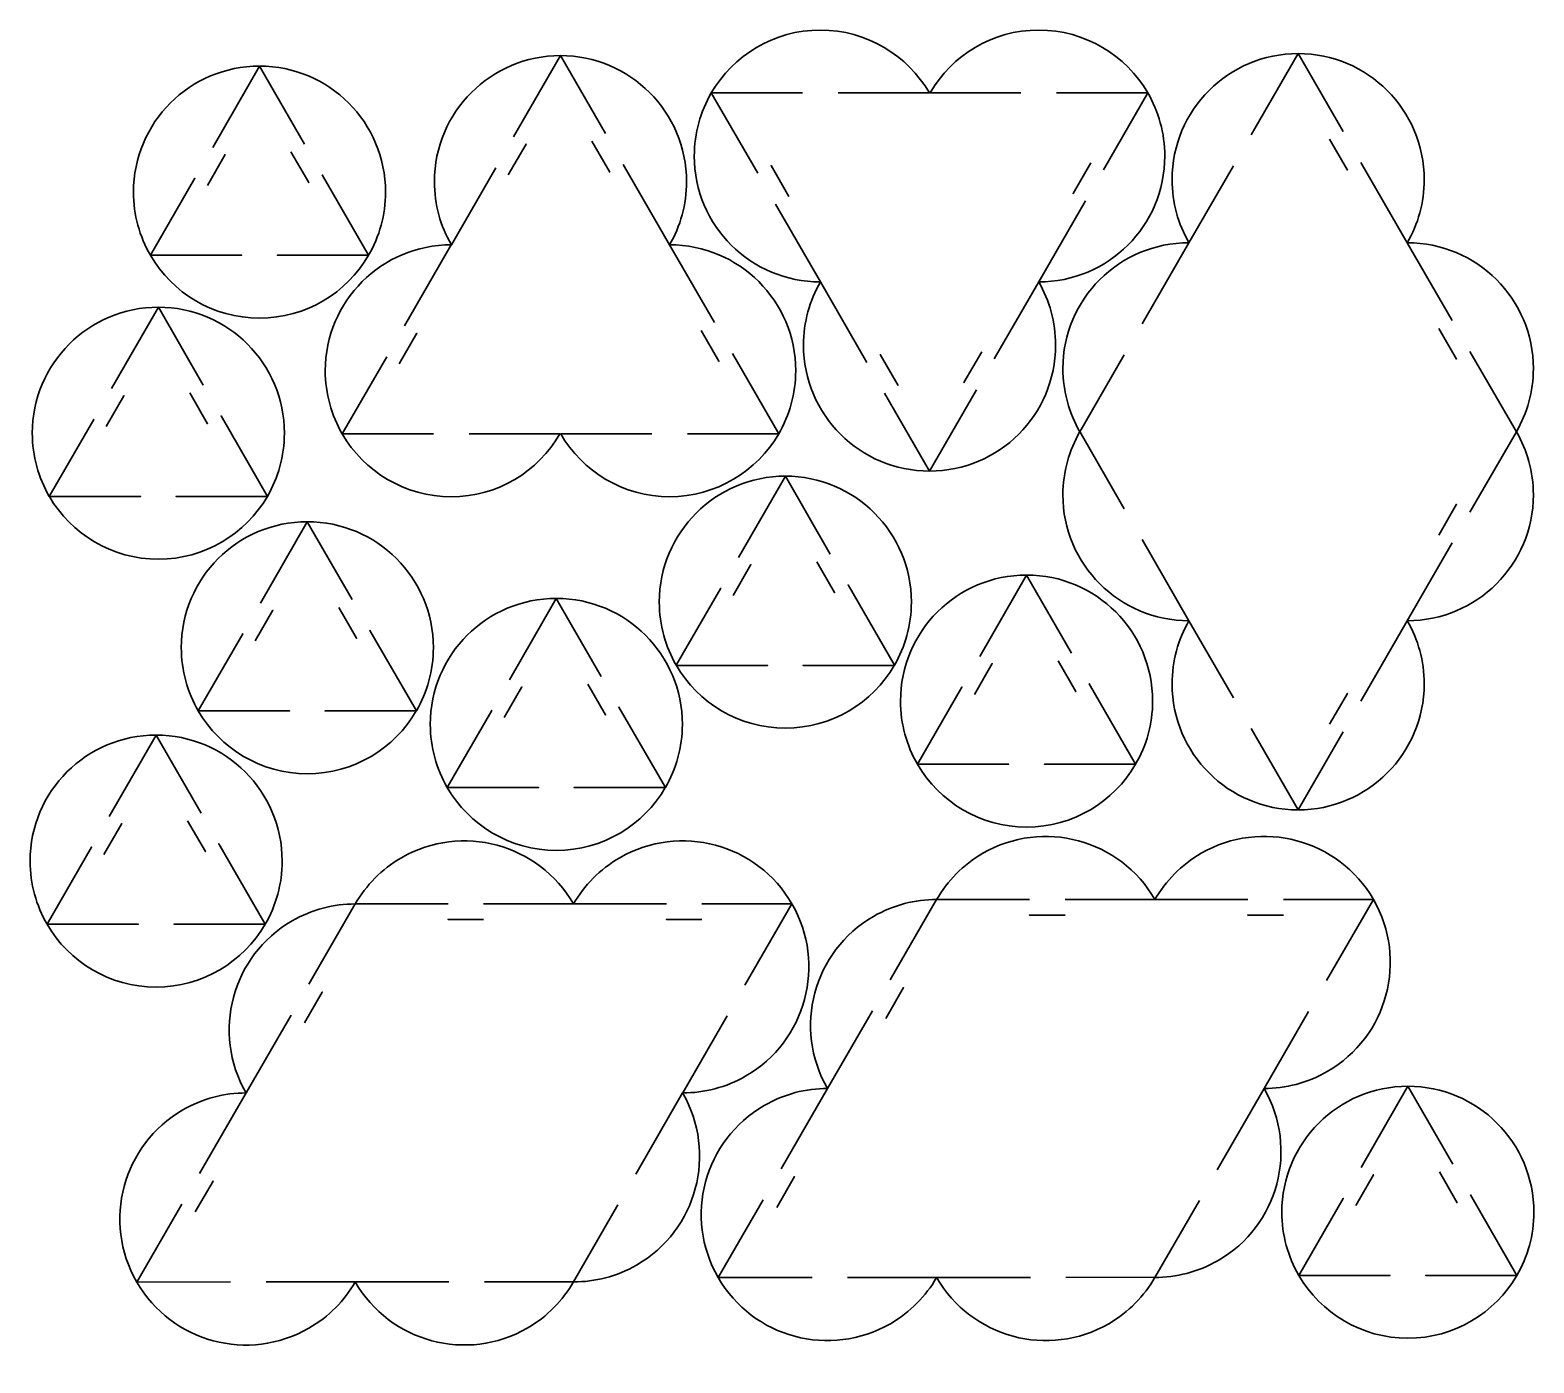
# Model space of a CAD drawing. Header units: inches. Extents: x 2 to 479, y -425 to -2.
import ezdxf

# ---------------------------------------------------------------- set-up
doc = ezdxf.new("R2010")
doc.units = ezdxf.units.IN
doc.header["$MEASUREMENT"] = 0
doc.layers.add('OneCircle', color=7, linetype='Continuous')

# ---------------------------------------------------------------- blocks, each defined once
blk = doc.blocks.new('block 2')
at = {"layer": 'OneCircle', "color": 7, "lineweight": 35, "true_color": 0xffffff}
for points, knots in [([(327.27, -21.61), (327.27, -21.61), (356.21, -21.61), (356.21, -21.61), (349.28, -9.7), (336.39, -1.69), (321.62, -1.69), (306.85, -1.69), (294.06, -9.7), (287.13, -21.61), (287.13, -21.61), (315.98, -21.61), (315.98, -21.61)], [0, 0, 0, 0, 1, 1, 1, 2, 2, 2, 3, 3, 3, 4, 4, 4, 4]), ([(336.48, -55.87), (336.48, -55.87), (321.61, -81.65), (321.61, -81.65), (343.7, -81.65), (361.62, -63.78), (361.62, -41.69), (361.62, -34.39), (359.63, -27.5), (356.21, -21.61), (356.21, -21.61), (342.12, -46.1), (342.12, -46.1)], [0, 0, 0, 0, 1, 1, 1, 2, 2, 2, 3, 3, 3, 4, 4, 4, 4]), ([(338.17, -43.82), (338.17, -43.82), (332.53, -53.59), (332.53, -53.59), (332.53, -53.59), (338.17, -43.82), (338.17, -43.82)], [0, 0, 0, 0, 1, 1, 1, 2, 2, 2, 2]), ([(267.08, -107.17), (267.08, -107.17), (252.34, -81.65), (252.34, -81.65), (248.92, -87.54), (246.97, -94.4), (246.97, -101.71), (246.97, -123.8), (264.88, -141.7), (286.97, -141.7), (286.97, -141.7), (286.97, -141.7), (286.97, -141.7), (286.97, -141.7), (272.72, -116.95), (272.72, -116.95)], [0, 0, 0, 0, 1, 1, 1, 2, 2, 2, 3, 3, 3, 4, 4, 4, 5, 5, 5, 5]), ([(307.47, -106.11), (307.47, -106.11), (321.61, -81.66), (321.61, -81.66), (325.02, -87.56), (326.97, -94.4), (326.97, -101.71), (326.97, -123.8), (309.06, -141.7), (286.97, -141.7), (286.97, -141.7), (301.83, -115.89), (301.83, -115.89)], [0, 0, 0, 0, 1, 1, 1, 2, 2, 2, 3, 3, 3, 4, 4, 4, 4])]:
    blk.add_open_spline(points, degree=3, knots=knots, dxfattribs=at)
blk = doc.blocks.new('block 3')
at = {"layer": 'OneCircle', "color": 7, "lineweight": 35, "true_color": 0xffffff}
for points, knots in [([(257.97, -21.61), (257.97, -21.61), (286.91, -21.61), (286.91, -21.61), (279.98, -9.7), (267.09, -1.69), (252.32, -1.69), (237.55, -1.69), (224.64, -9.75), (217.71, -21.65), (217.71, -21.65), (246.68, -21.61), (246.68, -21.61)], [0, 0, 0, 0, 1, 1, 1, 2, 2, 2, 3, 3, 3, 4, 4, 4, 4]), ([(238.08, -56.94), (238.08, -56.94), (252.34, -81.65), (252.34, -81.65), (230.25, -81.65), (212.32, -63.78), (212.32, -41.69), (212.32, -34.39), (214.29, -27.55), (217.71, -21.65), (217.71, -21.65), (232.43, -47.16), (232.43, -47.16)], [0, 0, 0, 0, 1, 1, 1, 2, 2, 2, 3, 3, 3, 4, 4, 4, 4]), ([(242.33, -54.48), (242.33, -54.48), (236.69, -44.7), (236.69, -44.7), (236.69, -44.7), (242.33, -54.48), (242.33, -54.48)], [0, 0, 0, 0, 1, 1, 1, 2, 2, 2, 2])]:
    blk.add_open_spline(points, degree=3, knots=knots, dxfattribs=at)
blk = doc.blocks.new('block 4')
at = {"layer": 'OneCircle', "color": 7, "lineweight": 35, "true_color": 0xffffff}
for points, knots in [([(149.35, -45.39), (149.35, -45.39), (135.22, -69.84), (135.22, -69.84), (131.8, -63.95), (129.85, -57.11), (129.85, -49.8), (129.85, -27.71), (147.76, -9.8), (169.85, -9.8), (169.85, -9.8), (154.99, -35.62), (154.99, -35.62)], [0, 0, 0, 0, 1, 1, 1, 2, 2, 2, 3, 3, 3, 4, 4, 4, 4]), ([(189.74, -44.33), (189.74, -44.33), (204.48, -69.86), (204.48, -69.86), (207.9, -63.97), (209.85, -57.11), (209.85, -49.8), (209.85, -27.71), (191.94, -9.8), (169.85, -9.8), (169.85, -9.8), (169.85, -9.8), (169.85, -9.8), (169.85, -9.8), (184.1, -34.56), (184.1, -34.56)], [0, 0, 0, 0, 1, 1, 1, 2, 2, 2, 3, 3, 3, 4, 4, 4, 5, 5, 5, 5]), ([(120.34, -95.63), (120.34, -95.63), (135.21, -69.86), (135.21, -69.86), (113.12, -69.86), (95.2, -87.73), (95.2, -109.82), (95.2, -117.12), (97.19, -124.01), (100.61, -129.9), (100.61, -129.9), (114.7, -105.41), (114.7, -105.41)], [0, 0, 0, 0, 1, 1, 1, 2, 2, 2, 3, 3, 3, 4, 4, 4, 4]), ([(118.65, -107.69), (118.65, -107.69), (124.29, -97.91), (124.29, -97.91), (124.29, -97.91), (118.65, -107.69), (118.65, -107.69)], [0, 0, 0, 0, 1, 1, 1, 2, 2, 2, 2]), ([(129.56, -129.9), (129.56, -129.9), (100.61, -129.9), (100.61, -129.9), (107.54, -141.81), (120.43, -149.82), (135.2, -149.82), (149.97, -149.82), (162.76, -141.81), (169.69, -129.9), (169.69, -129.9), (140.85, -129.9), (140.85, -129.9)], [0, 0, 0, 0, 1, 1, 1, 2, 2, 2, 3, 3, 3, 4, 4, 4, 4])]:
    blk.add_open_spline(points, degree=3, knots=knots, dxfattribs=at)
blk = doc.blocks.new('block 5')
at = {"layer": 'OneCircle', "color": 7, "lineweight": 35, "true_color": 0xffffff}
for points, knots in [([(218.74, -94.57), (218.74, -94.57), (204.48, -69.86), (204.48, -69.86), (226.57, -69.86), (244.5, -87.73), (244.5, -109.82), (244.5, -117.12), (242.53, -123.96), (239.11, -129.85), (239.11, -129.85), (224.39, -104.35), (224.39, -104.35)], [0, 0, 0, 0, 1, 1, 1, 2, 2, 2, 3, 3, 3, 4, 4, 4, 4]), ([(214.49, -97.03), (214.49, -97.03), (220.13, -106.81), (220.13, -106.81), (220.13, -106.81), (214.49, -97.03), (214.49, -97.03)], [0, 0, 0, 0, 1, 1, 1, 2, 2, 2, 2]), ([(198.85, -129.9), (198.85, -129.9), (169.91, -129.9), (169.91, -129.9), (176.84, -141.81), (189.73, -149.82), (204.5, -149.82), (219.27, -149.82), (232.19, -141.76), (239.11, -129.85), (239.11, -129.85), (210.14, -129.9), (210.14, -129.9)], [0, 0, 0, 0, 1, 1, 1, 2, 2, 2, 3, 3, 3, 4, 4, 4, 4])]:
    blk.add_open_spline(points, degree=3, knots=knots, dxfattribs=at)
blk = doc.blocks.new('block 6')
at = {"layer": 'OneCircle', "color": 7, "lineweight": 35, "true_color": 0xffffff}
for points, knots in [([(55.34, -364.63), (55.34, -364.63), (70.08, -339.11), (70.08, -339.11), (63.27, -339.09), (56.35, -340.83), (50.03, -344.48), (30.89, -355.53), (24.34, -379.99), (35.38, -399.12), (35.38, -399.12), (35.38, -399.12), (35.38, -399.12), (35.38, -399.12), (49.7, -374.41), (49.7, -374.41)], [0, 0, 0, 0, 1, 1, 1, 2, 2, 2, 3, 3, 3, 4, 4, 4, 5, 5, 5, 5]), ([(76.46, -399.08), (76.46, -399.08), (104.7, -399.1), (104.7, -399.1), (101.31, -405.01), (96.35, -410.11), (90.03, -413.77), (70.89, -424.81), (46.43, -418.26), (35.39, -399.13), (35.39, -399.13), (65.17, -399.08), (65.17, -399.08)], [0, 0, 0, 0, 1, 1, 1, 2, 2, 2, 3, 3, 3, 4, 4, 4, 4]), ([(134.47, -399.09), (134.47, -399.09), (104.72, -399.1), (104.72, -399.1), (115.76, -418.23), (140.19, -424.81), (159.33, -413.77), (165.65, -410.12), (170.62, -404.95), (174.01, -399.04), (174.01, -399.04), (145.76, -399.09), (145.76, -399.09)], [0, 0, 0, 0, 1, 1, 1, 2, 2, 2, 3, 3, 3, 4, 4, 4, 4])]:
    blk.add_open_spline(points, degree=3, knots=knots, dxfattribs=at)
blk = doc.blocks.new('block 7')
at = {"layer": 'OneCircle', "color": 7, "lineweight": 35, "true_color": 0xffffff}
for points, knots in [([(84.35, -314.4), (84.35, -314.4), (70.08, -339.11), (70.08, -339.11), (59.04, -319.97), (65.55, -295.52), (84.68, -284.47), (91, -280.82), (97.91, -279.1), (104.72, -279.12), (104.72, -279.12), (90, -304.62), (90, -304.62)], [0, 0, 0, 0, 1, 1, 1, 2, 2, 2, 3, 3, 3, 4, 4, 4, 4]), ([(88.61, -316.85), (88.61, -316.85), (94.25, -307.08), (94.25, -307.08), (94.25, -307.08), (88.61, -316.85), (88.61, -316.85)], [0, 0, 0, 0, 1, 1, 1, 2, 2, 2, 2])]:
    blk.add_open_spline(points, degree=3, knots=knots, dxfattribs=at)
blk = doc.blocks.new('block 9')
at = {"layer": 'OneCircle', "color": 7, "lineweight": 35, "true_color": 0xffffff}
for points, knots in [([(203.46, -279.12), (203.46, -279.12), (173.99, -279.12), (173.99, -279.12), (177.38, -273.21), (182.35, -268.09), (188.67, -264.44), (207.8, -253.39), (232.27, -259.95), (243.31, -279.08), (243.31, -279.08), (243.31, -279.08), (243.31, -279.08), (243.31, -279.08), (214.75, -279.12), (214.75, -279.12)], [0, 0, 0, 0, 1, 1, 1, 2, 2, 2, 3, 3, 3, 4, 4, 4, 5, 5, 5, 5]), ([(222.74, -314.63), (222.74, -314.63), (208.63, -339.09), (208.63, -339.09), (215.45, -339.11), (222.35, -337.37), (228.67, -333.72), (247.8, -322.67), (254.36, -298.21), (243.31, -279.08), (243.31, -279.08), (228.39, -304.85), (228.39, -304.85)], [0, 0, 0, 0, 1, 1, 1, 2, 2, 2, 3, 3, 3, 4, 4, 4, 4]), ([(193.74, -364.87), (193.74, -364.87), (208.62, -339.11), (208.62, -339.11), (219.67, -358.24), (213.15, -382.69), (194.02, -393.73), (187.7, -397.39), (180.74, -399.1), (173.93, -399.09), (173.93, -399.09), (188.09, -374.64), (188.09, -374.64)], [0, 0, 0, 0, 1, 1, 1, 2, 2, 2, 3, 3, 3, 4, 4, 4, 4])]:
    blk.add_open_spline(points, degree=3, knots=knots, dxfattribs=at)
blk = doc.blocks.new('block 10')
at = {"layer": 'OneCircle', "color": 7, "lineweight": 35, "true_color": 0xffffff}
for points, knots in [([(145.45, -279.12), (145.45, -279.12), (173.99, -279.12), (173.99, -279.12), (162.94, -259.99), (138.51, -253.39), (119.37, -264.44), (113.05, -268.09), (108.11, -273.21), (104.72, -279.12), (104.72, -279.12), (134.17, -279.12), (134.17, -279.12)], [0, 0, 0, 0, 1, 1, 1, 2, 2, 2, 3, 3, 3, 4, 4, 4, 4]), ([(145.45, -284.03), (145.45, -284.03), (134.17, -284.03), (134.17, -284.03), (134.17, -284.03), (145.45, -284.03), (145.45, -284.03)], [0, 0, 0, 0, 1, 1, 1, 2, 2, 2, 2])]:
    blk.add_open_spline(points, degree=3, knots=knots, dxfattribs=at)
blk = doc.blocks.new('block 8')
at = {"layer": 'OneCircle', "color": 7, "lineweight": 35, "true_color": 0xffffff}
blk.add_open_spline([(214.75, -284.03), (214.75, -284.03), (203.46, -284.03), (203.46, -284.03), (203.46, -284.03), (214.75, -284.03), (214.75, -284.03)], degree=3, knots=[0, 0, 0, 0, 1, 1, 1, 2, 2, 2, 2], dxfattribs=at)
at = {"layer": 'OneCircle'}
for name in ['block 10', 'block 9']:
    blk.add_blockref(name, (0, 0), dxfattribs=at)
blk = doc.blocks.new('block 11')
at = {"layer": 'OneCircle', "color": 7, "lineweight": 35, "true_color": 0xffffff}
for points, knots in [([(383.43, -44.74), (383.43, -44.74), (369.3, -69.19), (369.3, -69.19), (365.88, -63.3), (363.94, -56.45), (363.94, -49.15), (363.94, -27.06), (381.84, -9.15), (403.93, -9.15), (403.93, -9.15), (389.08, -34.97), (389.08, -34.97)], [0, 0, 0, 0, 1, 1, 1, 2, 2, 2, 3, 3, 3, 4, 4, 4, 4]), ([(423.83, -43.68), (423.83, -43.68), (438.56, -69.21), (438.56, -69.21), (441.98, -63.32), (443.94, -56.45), (443.94, -49.15), (443.94, -27.06), (426.03, -9.15), (403.94, -9.15), (403.94, -9.15), (403.94, -9.15), (403.94, -9.15), (403.94, -9.15), (418.18, -33.91), (418.18, -33.91)], [0, 0, 0, 0, 1, 1, 1, 2, 2, 2, 3, 3, 3, 4, 4, 4, 5, 5, 5, 5]), ([(354.43, -94.98), (354.43, -94.98), (369.29, -69.21), (369.29, -69.21), (347.2, -69.21), (329.28, -87.08), (329.28, -109.17), (329.28, -116.47), (331.28, -123.35), (334.7, -129.25), (334.7, -129.25), (348.78, -104.76), (348.78, -104.76)], [0, 0, 0, 0, 1, 1, 1, 2, 2, 2, 3, 3, 3, 4, 4, 4, 4])]:
    blk.add_open_spline(points, degree=3, knots=knots, dxfattribs=at)
blk = doc.blocks.new('block 12')
at = {"layer": 'OneCircle', "color": 7, "lineweight": 35, "true_color": 0xffffff}
for points, knots in [([(452.83, -93.92), (452.83, -93.92), (438.56, -69.21), (438.56, -69.21), (460.66, -69.21), (478.58, -87.08), (478.58, -109.17), (478.58, -116.47), (476.62, -123.31), (473.2, -129.2), (473.2, -129.2), (458.47, -103.7), (458.47, -103.7)], [0, 0, 0, 0, 1, 1, 1, 2, 2, 2, 3, 3, 3, 4, 4, 4, 4]), ([(448.57, -96.38), (448.57, -96.38), (454.22, -106.16), (454.22, -106.16), (454.22, -106.16), (448.57, -96.38), (448.57, -96.38)], [0, 0, 0, 0, 1, 1, 1, 2, 2, 2, 2])]:
    blk.add_open_spline(points, degree=3, knots=knots, dxfattribs=at)
blk = doc.blocks.new('block 14')
at = {"layer": 'OneCircle', "color": 7, "lineweight": 35, "true_color": 0xffffff}
for points, knots in [([(354.43, -163.42), (354.43, -163.42), (369.29, -189.19), (369.29, -189.19), (347.2, -189.19), (329.28, -171.32), (329.28, -149.23), (329.28, -141.93), (331.28, -135.05), (334.7, -129.15), (334.7, -129.15), (348.78, -153.64), (348.78, -153.64)], [0, 0, 0, 0, 1, 1, 1, 2, 2, 2, 3, 3, 3, 4, 4, 4, 4]), ([(383.43, -213.66), (383.43, -213.66), (369.3, -189.21), (369.3, -189.21), (365.88, -195.1), (363.94, -201.95), (363.94, -209.25), (363.94, -231.34), (381.84, -249.25), (403.93, -249.25), (403.93, -249.25), (389.08, -223.43), (389.08, -223.43)], [0, 0, 0, 0, 1, 1, 1, 2, 2, 2, 3, 3, 3, 4, 4, 4, 4]), ([(423.83, -214.72), (423.83, -214.72), (438.56, -189.19), (438.56, -189.19), (441.98, -195.08), (443.94, -201.95), (443.94, -209.25), (443.94, -231.34), (426.03, -249.25), (403.94, -249.25), (403.94, -249.25), (403.94, -249.25), (403.94, -249.25), (403.94, -249.25), (418.18, -224.49), (418.18, -224.49)], [0, 0, 0, 0, 1, 1, 1, 2, 2, 2, 3, 3, 3, 4, 4, 4, 5, 5, 5, 5])]:
    blk.add_open_spline(points, degree=3, knots=knots, dxfattribs=at)
blk = doc.blocks.new('block 15')
at = {"layer": 'OneCircle', "color": 7, "lineweight": 35, "true_color": 0xffffff}
for points, knots in [([(452.83, -164.48), (452.83, -164.48), (438.56, -189.19), (438.56, -189.19), (460.66, -189.19), (478.58, -171.32), (478.58, -149.23), (478.58, -141.93), (476.62, -135.09), (473.2, -129.2), (473.2, -129.2), (458.47, -154.7), (458.47, -154.7)], [0, 0, 0, 0, 1, 1, 1, 2, 2, 2, 3, 3, 3, 4, 4, 4, 4]), ([(448.57, -162.02), (448.57, -162.02), (454.22, -152.24), (454.22, -152.24), (454.22, -152.24), (448.57, -162.02), (448.57, -162.02)], [0, 0, 0, 0, 1, 1, 1, 2, 2, 2, 2])]:
    blk.add_open_spline(points, degree=3, knots=knots, dxfattribs=at)
blk = doc.blocks.new('block 13')
at = {"layer": 'OneCircle', "color": 7, "lineweight": 35, "true_color": 0xffffff}
blk.add_open_spline([(413.93, -222.04), (413.93, -222.04), (419.57, -212.26), (419.57, -212.26), (419.57, -212.26), (413.93, -222.04), (413.93, -222.04)], degree=3, knots=[0, 0, 0, 0, 1, 1, 1, 2, 2, 2, 2], dxfattribs=at)
at = {"layer": 'OneCircle'}
for name in ['block 14', 'block 15']:
    blk.add_blockref(name, (0, 0), dxfattribs=at)
blk = doc.blocks.new('block 16')
at = {"layer": 'OneCircle', "color": 7, "lineweight": 35, "true_color": 0xffffff}
for points, knots in [([(239.85, -363.22), (239.85, -363.22), (254.59, -337.69), (254.59, -337.69), (247.77, -337.68), (240.85, -339.42), (234.53, -343.07), (215.4, -354.12), (208.84, -378.58), (219.89, -397.71), (219.89, -397.71), (219.89, -397.71), (219.89, -397.71), (219.89, -397.71), (234.2, -373), (234.2, -373)], [0, 0, 0, 0, 1, 1, 1, 2, 2, 2, 3, 3, 3, 4, 4, 4, 5, 5, 5, 5]), ([(260.96, -397.67), (260.96, -397.67), (289.2, -397.69), (289.2, -397.69), (285.81, -403.59), (280.85, -408.7), (274.53, -412.35), (255.4, -423.4), (230.93, -416.85), (219.89, -397.72), (219.89, -397.72), (249.67, -397.67), (249.67, -397.67)], [0, 0, 0, 0, 1, 1, 1, 2, 2, 2, 3, 3, 3, 4, 4, 4, 4]), ([(318.97, -397.67), (318.97, -397.67), (289.22, -397.69), (289.22, -397.69), (300.26, -416.82), (324.7, -423.4), (343.83, -412.36), (350.15, -408.7), (355.12, -403.54), (358.51, -397.63), (358.51, -397.63), (330.26, -397.67), (330.26, -397.67)], [0, 0, 0, 0, 1, 1, 1, 2, 2, 2, 3, 3, 3, 4, 4, 4, 4])]:
    blk.add_open_spline(points, degree=3, knots=knots, dxfattribs=at)
blk = doc.blocks.new('block 17')
at = {"layer": 'OneCircle', "color": 7, "lineweight": 35, "true_color": 0xffffff}
for points, knots in [([(268.85, -312.99), (268.85, -312.99), (254.59, -337.69), (254.59, -337.69), (243.54, -318.56), (250.05, -294.11), (269.18, -283.06), (275.5, -279.41), (282.41, -277.69), (289.22, -277.71), (289.22, -277.71), (274.5, -303.21), (274.5, -303.21)], [0, 0, 0, 0, 1, 1, 1, 2, 2, 2, 3, 3, 3, 4, 4, 4, 4]), ([(273.11, -315.44), (273.11, -315.44), (278.75, -305.67), (278.75, -305.67), (278.75, -305.67), (273.11, -315.44), (273.11, -315.44)], [0, 0, 0, 0, 1, 1, 1, 2, 2, 2, 2])]:
    blk.add_open_spline(points, degree=3, knots=knots, dxfattribs=at)
blk = doc.blocks.new('block 19')
at = {"layer": 'OneCircle', "color": 7, "lineweight": 35, "true_color": 0xffffff}
for points, knots in [([(387.97, -277.71), (387.97, -277.71), (358.49, -277.71), (358.49, -277.71), (361.88, -271.8), (366.85, -266.68), (373.18, -263.02), (392.31, -251.98), (416.77, -258.53), (427.82, -277.67), (427.82, -277.67), (427.82, -277.67), (427.82, -277.67), (427.82, -277.67), (399.26, -277.71), (399.26, -277.71)], [0, 0, 0, 0, 1, 1, 1, 2, 2, 2, 3, 3, 3, 4, 4, 4, 5, 5, 5, 5]), ([(407.24, -313.22), (407.24, -313.22), (393.14, -337.68), (393.14, -337.68), (399.95, -337.7), (406.85, -335.96), (413.18, -332.31), (432.31, -321.26), (438.86, -296.8), (427.82, -277.67), (427.82, -277.67), (412.89, -303.44), (412.89, -303.44)], [0, 0, 0, 0, 1, 1, 1, 2, 2, 2, 3, 3, 3, 4, 4, 4, 4]), ([(378.24, -363.46), (378.24, -363.46), (393.13, -337.69), (393.13, -337.69), (404.17, -356.83), (397.66, -381.28), (378.53, -392.32), (372.2, -395.97), (365.24, -397.69), (358.43, -397.68), (358.43, -397.68), (372.59, -373.23), (372.59, -373.23)], [0, 0, 0, 0, 1, 1, 1, 2, 2, 2, 3, 3, 3, 4, 4, 4, 4])]:
    blk.add_open_spline(points, degree=3, knots=knots, dxfattribs=at)
blk = doc.blocks.new('block 20')
at = {"layer": 'OneCircle', "color": 7, "lineweight": 35, "true_color": 0xffffff}
for points, knots in [([(329.96, -277.71), (329.96, -277.71), (358.49, -277.71), (358.49, -277.71), (347.44, -258.57), (323.01, -251.98), (303.88, -263.03), (297.55, -266.68), (292.61, -271.8), (289.22, -277.71), (289.22, -277.71), (318.67, -277.71), (318.67, -277.71)], [0, 0, 0, 0, 1, 1, 1, 2, 2, 2, 3, 3, 3, 4, 4, 4, 4]), ([(329.96, -282.62), (329.96, -282.62), (318.67, -282.62), (318.67, -282.62), (318.67, -282.62), (329.96, -282.62), (329.96, -282.62)], [0, 0, 0, 0, 1, 1, 1, 2, 2, 2, 2])]:
    blk.add_open_spline(points, degree=3, knots=knots, dxfattribs=at)
blk = doc.blocks.new('block 18')
at = {"layer": 'OneCircle', "color": 7, "lineweight": 35, "true_color": 0xffffff}
blk.add_open_spline([(399.26, -282.62), (399.26, -282.62), (387.97, -282.62), (387.97, -282.62), (387.97, -282.62), (399.26, -282.62), (399.26, -282.62)], degree=3, knots=[0, 0, 0, 0, 1, 1, 1, 2, 2, 2, 2], dxfattribs=at)
at = {"layer": 'OneCircle'}
for name in ['block 20', 'block 19']:
    blk.add_blockref(name, (0, 0), dxfattribs=at)

msp = doc.modelspace()

# ---------------------------------------------------------------- linework, layer by layer
at = {"layer": 'OneCircle', "color": 7, "lineweight": 35, "true_color": 0xffffff}
for points, knots in [([(59.48, -38.94), (59.48, -38.94), (74.34, -13.12), (74.34, -13.12), (52.25, -13.12), (34.34, -31.03), (34.34, -53.12), (34.34, -60.42), (36.31, -67.26), (39.73, -73.16), (39.73, -73.16), (53.84, -48.71), (53.84, -48.71), (53.84, -48.71), (39.73, -73.16), (39.73, -73.16), (39.74, -73.17), (39.74, -73.19), (39.75, -73.2), (39.75, -73.2), (68.7, -73.2), (68.7, -73.2), (68.7, -73.2), (39.75, -73.2), (39.75, -73.2), (46.68, -85.11), (59.57, -93.12), (74.34, -93.12), (89.11, -93.12), (102, -85.11), (108.93, -73.2), (108.93, -73.2), (79.99, -73.2), (79.99, -73.2), (79.99, -73.2), (108.93, -73.2), (108.93, -73.2), (108.94, -73.19), (108.95, -73.17), (108.96, -73.16), (108.96, -73.16), (94.23, -47.65), (94.23, -47.65), (94.23, -47.65), (108.96, -73.16), (108.96, -73.16), (112.38, -67.26), (114.34, -60.42), (114.34, -53.12), (114.34, -31.03), (96.43, -13.12), (74.34, -13.12), (74.34, -13.12), (88.59, -37.88), (88.59, -37.88)], [0, 0, 0, 0, 1, 1, 1, 2, 2, 2, 3, 3, 3, 4, 4, 4, 5, 5, 5, 6, 6, 6, 7, 7, 7, 8, 8, 8, 9, 9, 9, 10, 10, 10, 11, 11, 11, 12, 12, 12, 13, 13, 13, 14, 14, 14, 15, 15, 15, 16, 16, 16, 17, 17, 17, 18, 18, 18, 18]), ([(153.3, -47.68), (153.3, -47.68), (158.94, -37.9), (158.94, -37.9), (158.94, -37.9), (153.3, -47.68), (153.3, -47.68)], [0, 0, 0, 0, 1, 1, 1, 2, 2, 2, 2]), ([(179.84, -37.01), (179.84, -37.01), (185.49, -46.79), (185.49, -46.79), (185.49, -46.79), (179.84, -37.01), (179.84, -37.01)], [0, 0, 0, 0, 1, 1, 1, 2, 2, 2, 2]), ([(413.93, -36.36), (413.93, -36.36), (419.57, -46.14), (419.57, -46.14), (419.57, -46.14), (413.93, -36.36), (413.93, -36.36)], [0, 0, 0, 0, 1, 1, 1, 2, 2, 2, 2]), ([(57.79, -50.99), (57.79, -50.99), (63.43, -41.22), (63.43, -41.22), (63.43, -41.22), (57.79, -50.99), (57.79, -50.99)], [0, 0, 0, 0, 1, 1, 1, 2, 2, 2, 2]), ([(84.33, -40.33), (84.33, -40.33), (89.98, -50.11), (89.98, -50.11), (89.98, -50.11), (84.33, -40.33), (84.33, -40.33)], [0, 0, 0, 0, 1, 1, 1, 2, 2, 2, 2]), ([(27.38, -115.49), (27.38, -115.49), (42.24, -89.67), (42.24, -89.67), (20.15, -89.67), (2.24, -107.58), (2.24, -129.67), (2.24, -136.98), (4.21, -143.82), (7.62, -149.71), (7.62, -149.71), (21.74, -125.27), (21.74, -125.27), (21.74, -125.27), (7.62, -149.71), (7.62, -149.71), (7.63, -149.72), (7.64, -149.74), (7.65, -149.75), (7.65, -149.75), (36.59, -149.75), (36.59, -149.75), (36.59, -149.75), (7.65, -149.75), (7.65, -149.75), (14.58, -161.66), (27.47, -169.67), (42.24, -169.67), (57.01, -169.67), (69.9, -161.66), (76.83, -149.75), (76.83, -149.75), (47.88, -149.75), (47.88, -149.75), (47.88, -149.75), (76.83, -149.75), (76.83, -149.75), (76.84, -149.74), (76.85, -149.72), (76.85, -149.71), (76.85, -149.71), (62.13, -124.2), (62.13, -124.2), (62.13, -124.2), (76.85, -149.71), (76.85, -149.71), (80.27, -143.82), (82.24, -136.98), (82.24, -129.67), (82.24, -107.58), (64.33, -89.67), (42.24, -89.67), (42.24, -89.67), (56.48, -114.43), (56.48, -114.43)], [0, 0, 0, 0, 1, 1, 1, 2, 2, 2, 3, 3, 3, 4, 4, 4, 5, 5, 5, 6, 6, 6, 7, 7, 7, 8, 8, 8, 9, 9, 9, 10, 10, 10, 11, 11, 11, 12, 12, 12, 13, 13, 13, 14, 14, 14, 15, 15, 15, 16, 16, 16, 17, 17, 17, 18, 18, 18, 18]), ([(276.98, -114.49), (276.98, -114.49), (271.33, -104.72), (271.33, -104.72), (271.33, -104.72), (276.98, -114.49), (276.98, -114.49)], [0, 0, 0, 0, 1, 1, 1, 2, 2, 2, 2]), ([(303.52, -103.83), (303.52, -103.83), (297.88, -113.61), (297.88, -113.61), (297.88, -113.61), (303.52, -103.83), (303.52, -103.83)], [0, 0, 0, 0, 1, 1, 1, 2, 2, 2, 2]), ([(25.69, -127.55), (25.69, -127.55), (31.33, -117.77), (31.33, -117.77), (31.33, -117.77), (25.69, -127.55), (25.69, -127.55)], [0, 0, 0, 0, 1, 1, 1, 2, 2, 2, 2]), ([(52.23, -116.89), (52.23, -116.89), (57.87, -126.66), (57.87, -126.66), (57.87, -126.66), (52.23, -116.89), (52.23, -116.89)], [0, 0, 0, 0, 1, 1, 1, 2, 2, 2, 2]), ([(226.35, -169.11), (226.35, -169.11), (241.21, -143.3), (241.21, -143.3), (219.11, -143.3), (201.21, -161.2), (201.21, -183.3), (201.21, -190.6), (203.17, -197.44), (206.59, -203.33), (206.59, -203.33), (220.7, -178.89), (220.7, -178.89), (220.7, -178.89), (206.59, -203.33), (206.59, -203.33), (206.6, -203.35), (206.61, -203.36), (206.62, -203.38), (206.62, -203.38), (235.56, -203.38), (235.56, -203.38), (235.56, -203.38), (206.62, -203.38), (206.62, -203.38), (213.54, -215.28), (226.44, -223.3), (241.21, -223.3), (255.98, -223.3), (268.87, -215.28), (275.79, -203.38), (275.79, -203.38), (246.85, -203.38), (246.85, -203.38), (246.85, -203.38), (275.79, -203.38), (275.79, -203.38), (275.8, -203.36), (275.81, -203.35), (275.82, -203.33), (275.82, -203.33), (261.1, -177.83), (261.1, -177.83), (261.1, -177.83), (275.82, -203.33), (275.82, -203.33), (279.24, -197.44), (281.21, -190.6), (281.21, -183.3), (281.21, -161.2), (263.3, -143.3), (241.21, -143.3), (241.21, -143.3), (255.45, -168.05), (255.45, -168.05)], [0, 0, 0, 0, 1, 1, 1, 2, 2, 2, 3, 3, 3, 4, 4, 4, 5, 5, 5, 6, 6, 6, 7, 7, 7, 8, 8, 8, 9, 9, 9, 10, 10, 10, 11, 11, 11, 12, 12, 12, 13, 13, 13, 14, 14, 14, 15, 15, 15, 16, 16, 16, 17, 17, 17, 18, 18, 18, 18]), ([(74.65, -183.58), (74.65, -183.58), (89.51, -157.76), (89.51, -157.76), (67.42, -157.76), (49.51, -175.67), (49.51, -197.76), (49.51, -205.06), (51.48, -211.9), (54.9, -217.8), (54.9, -217.8), (69.01, -193.35), (69.01, -193.35), (69.01, -193.35), (54.9, -217.8), (54.9, -217.8), (54.9, -217.81), (54.91, -217.83), (54.92, -217.84), (54.92, -217.84), (83.87, -217.84), (83.87, -217.84), (83.87, -217.84), (54.92, -217.84), (54.92, -217.84), (61.85, -229.75), (74.74, -237.76), (89.51, -237.76), (104.28, -237.76), (117.17, -229.75), (124.1, -217.84), (124.1, -217.84), (95.16, -217.84), (95.16, -217.84), (95.16, -217.84), (124.1, -217.84), (124.1, -217.84), (124.11, -217.83), (124.12, -217.81), (124.13, -217.8), (124.13, -217.8), (109.4, -192.29), (109.4, -192.29), (109.4, -192.29), (124.13, -217.8), (124.13, -217.8), (127.54, -211.9), (129.51, -205.06), (129.51, -197.76), (129.51, -175.67), (111.6, -157.76), (89.51, -157.76), (89.51, -157.76), (103.76, -182.51), (103.76, -182.51)], [0, 0, 0, 0, 1, 1, 1, 2, 2, 2, 3, 3, 3, 4, 4, 4, 5, 5, 5, 6, 6, 6, 7, 7, 7, 8, 8, 8, 9, 9, 9, 10, 10, 10, 11, 11, 11, 12, 12, 12, 13, 13, 13, 14, 14, 14, 15, 15, 15, 16, 16, 16, 17, 17, 17, 18, 18, 18, 18]), ([(224.65, -181.17), (224.65, -181.17), (230.3, -171.39), (230.3, -171.39), (230.3, -171.39), (224.65, -181.17), (224.65, -181.17)], [0, 0, 0, 0, 1, 1, 1, 2, 2, 2, 2]), ([(251.2, -170.51), (251.2, -170.51), (256.84, -180.28), (256.84, -180.28), (256.84, -180.28), (251.2, -170.51), (251.2, -170.51)], [0, 0, 0, 0, 1, 1, 1, 2, 2, 2, 2]), ([(302.9, -200.51), (302.9, -200.51), (317.76, -174.69), (317.76, -174.69), (295.67, -174.69), (277.76, -192.6), (277.76, -214.69), (277.76, -222), (279.72, -228.84), (283.14, -234.73), (283.14, -234.73), (297.26, -210.28), (297.26, -210.28), (297.26, -210.28), (283.14, -234.73), (283.14, -234.73), (283.15, -234.74), (283.16, -234.76), (283.17, -234.77), (283.17, -234.77), (312.11, -234.77), (312.11, -234.77), (312.11, -234.77), (283.17, -234.77), (283.17, -234.77), (290.1, -246.68), (302.99, -254.69), (317.76, -254.69), (332.53, -254.69), (345.42, -246.68), (352.35, -234.77), (352.35, -234.77), (323.4, -234.77), (323.4, -234.77), (323.4, -234.77), (352.35, -234.77), (352.35, -234.77), (352.36, -234.76), (352.36, -234.74), (352.37, -234.73), (352.37, -234.73), (337.65, -209.22), (337.65, -209.22), (337.65, -209.22), (352.37, -234.73), (352.37, -234.73), (355.79, -228.84), (357.76, -222), (357.76, -214.69), (357.76, -192.6), (339.85, -174.69), (317.76, -174.69), (317.76, -174.69), (332, -199.45), (332, -199.45)], [0, 0, 0, 0, 1, 1, 1, 2, 2, 2, 3, 3, 3, 4, 4, 4, 5, 5, 5, 6, 6, 6, 7, 7, 7, 8, 8, 8, 9, 9, 9, 10, 10, 10, 11, 11, 11, 12, 12, 12, 13, 13, 13, 14, 14, 14, 15, 15, 15, 16, 16, 16, 17, 17, 17, 18, 18, 18, 18]), ([(72.96, -195.63), (72.96, -195.63), (78.6, -185.86), (78.6, -185.86), (78.6, -185.86), (72.96, -195.63), (72.96, -195.63)], [0, 0, 0, 0, 1, 1, 1, 2, 2, 2, 2]), ([(99.5, -184.97), (99.5, -184.97), (105.15, -194.75), (105.15, -194.75), (105.15, -194.75), (99.5, -184.97), (99.5, -184.97)], [0, 0, 0, 0, 1, 1, 1, 2, 2, 2, 2]), ([(153.68, -207.92), (153.68, -207.92), (168.53, -182.1), (168.53, -182.1), (146.44, -182.1), (128.53, -200.01), (128.53, -222.1), (128.53, -229.4), (130.5, -236.24), (133.92, -242.14), (133.92, -242.14), (148.03, -217.69), (148.03, -217.69), (148.03, -217.69), (133.92, -242.14), (133.92, -242.14), (133.93, -242.15), (133.94, -242.17), (133.94, -242.18), (133.94, -242.18), (162.89, -242.18), (162.89, -242.18), (162.89, -242.18), (133.94, -242.18), (133.94, -242.18), (140.87, -254.09), (153.76, -262.1), (168.53, -262.1), (183.3, -262.1), (196.19, -254.09), (203.12, -242.18), (203.12, -242.18), (174.18, -242.18), (174.18, -242.18), (174.18, -242.18), (203.12, -242.18), (203.12, -242.18), (203.13, -242.17), (203.14, -242.15), (203.15, -242.14), (203.15, -242.14), (188.42, -216.63), (188.42, -216.63), (188.42, -216.63), (203.15, -242.14), (203.15, -242.14), (206.57, -236.24), (208.53, -229.4), (208.53, -222.1), (208.53, -200.01), (190.62, -182.1), (168.53, -182.1), (168.53, -182.1), (182.78, -206.86), (182.78, -206.86)], [0, 0, 0, 0, 1, 1, 1, 2, 2, 2, 3, 3, 3, 4, 4, 4, 5, 5, 5, 6, 6, 6, 7, 7, 7, 8, 8, 8, 9, 9, 9, 10, 10, 10, 11, 11, 11, 12, 12, 12, 13, 13, 13, 14, 14, 14, 15, 15, 15, 16, 16, 16, 17, 17, 17, 18, 18, 18, 18]), ([(301.21, -212.57), (301.21, -212.57), (306.85, -202.79), (306.85, -202.79), (306.85, -202.79), (301.21, -212.57), (301.21, -212.57)], [0, 0, 0, 0, 1, 1, 1, 2, 2, 2, 2]), ([(327.75, -201.9), (327.75, -201.9), (333.39, -211.68), (333.39, -211.68), (333.39, -211.68), (327.75, -201.9), (327.75, -201.9)], [0, 0, 0, 0, 1, 1, 1, 2, 2, 2, 2]), ([(178.52, -209.31), (178.52, -209.31), (184.17, -219.09), (184.17, -219.09), (184.17, -219.09), (178.52, -209.31), (178.52, -209.31)], [0, 0, 0, 0, 1, 1, 1, 2, 2, 2, 2]), ([(151.98, -219.97), (151.98, -219.97), (157.63, -210.2), (157.63, -210.2), (157.63, -210.2), (151.98, -219.97), (151.98, -219.97)], [0, 0, 0, 0, 1, 1, 1, 2, 2, 2, 2]), ([(26.68, -251.31), (26.68, -251.31), (41.53, -225.49), (41.53, -225.49), (19.44, -225.49), (1.53, -243.4), (1.53, -265.49), (1.53, -272.8), (3.5, -279.64), (6.92, -285.53), (6.92, -285.53), (21.03, -261.08), (21.03, -261.08), (21.03, -261.08), (6.92, -285.53), (6.92, -285.53), (6.93, -285.54), (6.94, -285.56), (6.94, -285.57), (6.94, -285.57), (35.89, -285.57), (35.89, -285.57), (35.89, -285.57), (6.94, -285.57), (6.94, -285.57), (13.87, -297.48), (26.76, -305.49), (41.53, -305.49), (56.3, -305.49), (69.19, -297.48), (76.12, -285.57), (76.12, -285.57), (47.18, -285.57), (47.18, -285.57), (47.18, -285.57), (76.12, -285.57), (76.12, -285.57), (76.13, -285.56), (76.14, -285.54), (76.15, -285.53), (76.15, -285.53), (61.42, -260.02), (61.42, -260.02), (61.42, -260.02), (76.15, -285.53), (76.15, -285.53), (79.57, -279.64), (81.53, -272.8), (81.53, -265.49), (81.53, -243.4), (63.62, -225.49), (41.53, -225.49), (41.53, -225.49), (55.78, -250.25), (55.78, -250.25)], [0, 0, 0, 0, 1, 1, 1, 2, 2, 2, 3, 3, 3, 4, 4, 4, 5, 5, 5, 6, 6, 6, 7, 7, 7, 8, 8, 8, 9, 9, 9, 10, 10, 10, 11, 11, 11, 12, 12, 12, 13, 13, 13, 14, 14, 14, 15, 15, 15, 16, 16, 16, 17, 17, 17, 18, 18, 18, 18]), ([(51.52, -252.7), (51.52, -252.7), (57.17, -262.48), (57.17, -262.48), (57.17, -262.48), (51.52, -252.7), (51.52, -252.7)], [0, 0, 0, 0, 1, 1, 1, 2, 2, 2, 2]), ([(24.98, -263.37), (24.98, -263.37), (30.63, -253.59), (30.63, -253.59), (30.63, -253.59), (24.98, -263.37), (24.98, -263.37)], [0, 0, 0, 0, 1, 1, 1, 2, 2, 2, 2]), ([(423.9, -362.79), (423.9, -362.79), (438.76, -336.97), (438.76, -336.97), (416.67, -336.97), (398.76, -354.88), (398.76, -376.97), (398.76, -384.27), (400.73, -391.11), (404.15, -397.01), (404.15, -397.01), (418.26, -372.56), (418.26, -372.56), (418.26, -372.56), (404.15, -397.01), (404.15, -397.01), (404.15, -397.02), (404.16, -397.04), (404.17, -397.05), (404.17, -397.05), (433.12, -397.05), (433.12, -397.05), (433.12, -397.05), (404.17, -397.05), (404.17, -397.05), (411.1, -408.96), (423.99, -416.97), (438.76, -416.97), (453.53, -416.97), (466.42, -408.96), (473.35, -397.05), (473.35, -397.05), (444.41, -397.05), (444.41, -397.05), (444.41, -397.05), (473.35, -397.05), (473.35, -397.05), (473.36, -397.04), (473.37, -397.02), (473.38, -397.01), (473.38, -397.01), (458.65, -371.5), (458.65, -371.5), (458.65, -371.5), (473.38, -397.01), (473.38, -397.01), (476.79, -391.11), (478.76, -384.27), (478.76, -376.97), (478.76, -354.88), (460.85, -336.97), (438.76, -336.97), (438.76, -336.97), (453.01, -361.73), (453.01, -361.73)], [0, 0, 0, 0, 1, 1, 1, 2, 2, 2, 3, 3, 3, 4, 4, 4, 5, 5, 5, 6, 6, 6, 7, 7, 7, 8, 8, 8, 9, 9, 9, 10, 10, 10, 11, 11, 11, 12, 12, 12, 13, 13, 13, 14, 14, 14, 15, 15, 15, 16, 16, 16, 17, 17, 17, 18, 18, 18, 18]), ([(53.95, -376.87), (53.95, -376.87), (59.6, -367.09), (59.6, -367.09), (59.6, -367.09), (53.95, -376.87), (53.95, -376.87)], [0, 0, 0, 0, 1, 1, 1, 2, 2, 2, 2]), ([(238.46, -375.46), (238.46, -375.46), (244.1, -365.68), (244.1, -365.68), (244.1, -365.68), (238.46, -375.46), (238.46, -375.46)], [0, 0, 0, 0, 1, 1, 1, 2, 2, 2, 2]), ([(422.21, -374.84), (422.21, -374.84), (427.85, -365.07), (427.85, -365.07), (427.85, -365.07), (422.21, -374.84), (422.21, -374.84)], [0, 0, 0, 0, 1, 1, 1, 2, 2, 2, 2]), ([(448.75, -364.18), (448.75, -364.18), (454.4, -373.96), (454.4, -373.96), (454.4, -373.96), (448.75, -364.18), (448.75, -364.18)], [0, 0, 0, 0, 1, 1, 1, 2, 2, 2, 2])]:
    msp.add_open_spline(points, degree=3, knots=knots, dxfattribs=at)

# ---------------------------------------------------------------- block references
at = {"layer": 'OneCircle'}
for name in ['block 3', 'block 2', 'block 11', 'block 4', 'block 5', 'block 12', 'block 13', 'block 18', 'block 8', 'block 7', 'block 17', 'block 16', 'block 6']:
    msp.add_blockref(name, (0, 0), dxfattribs=at)

doc.saveas('drawing.dxf')
